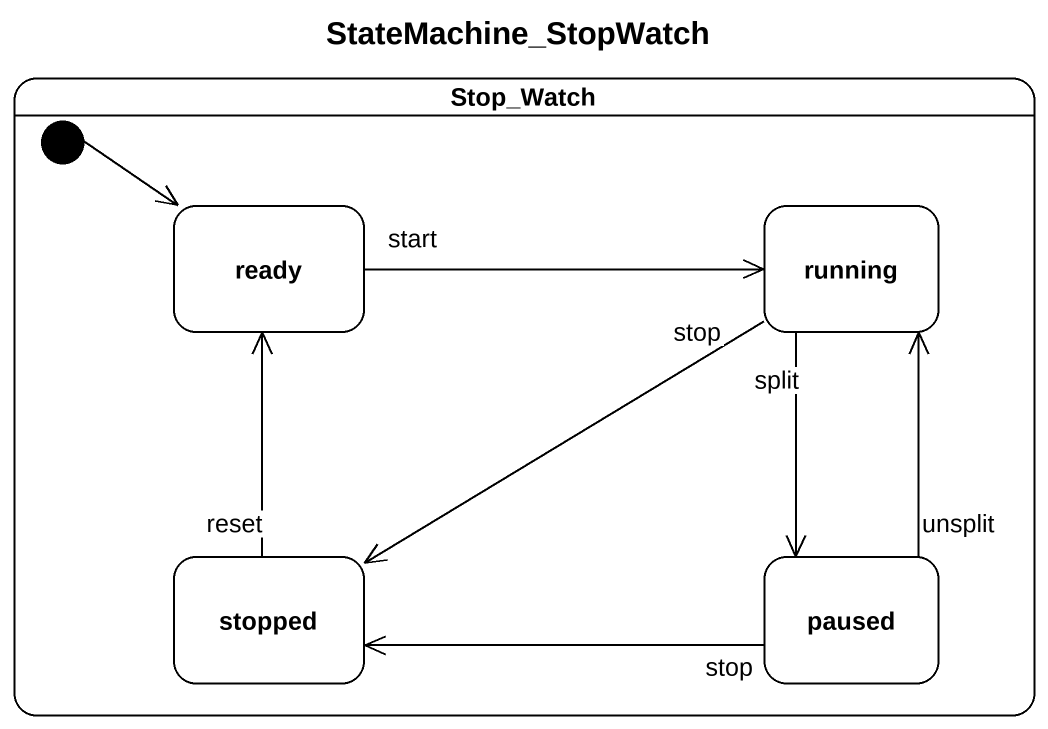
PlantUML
@startuml
title StateMachine_StopWatch
hide empty description
state Stop_Watch #FFFFFF {
  state ready
  state running
  state stopped
  state paused
  [*] --> ready
}
ready -right-> running : start
running --> stopped : stop
running --> paused : split
stopped -up-> ready : reset
paused -up-> running : unsplit
paused -left-> stopped : stop
@enduml
